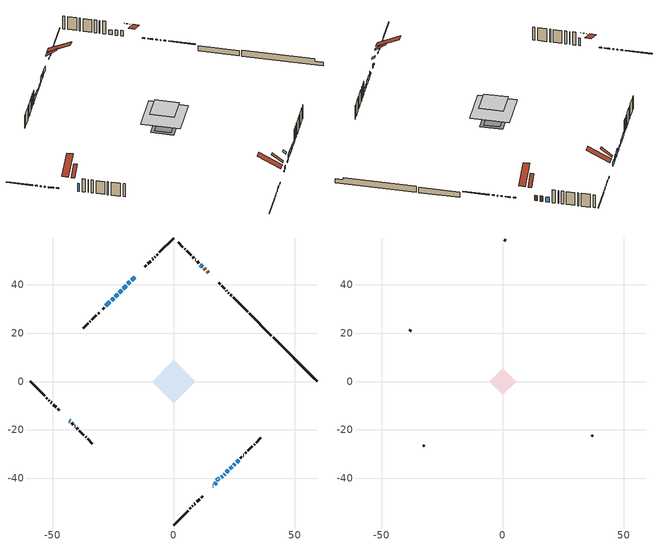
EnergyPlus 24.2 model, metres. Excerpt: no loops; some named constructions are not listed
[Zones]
conditioned space
 floor adiabatic (AdiabaticFloorConstruction): -8.87,0 0,8.87 8.87,0 0,-8.87 z2.9
 floor foundation (Slab1 construction): -5.09,0 0,5.09 5.09,0 0,-5.09 z-1.83
 floor foundation (Slab1 construction 1): -3.62,0 0,3.62 3.62,0 0,-3.62 z-1.8
 wall outside (RimJoist1 construction): 0,-59.18 5.96,-53.22 / -59.18,0 -53.22,-5.96 / 0,59.18 -5.96,53.22 / 30.45,28.73 24.49,34.69 z0.46:0.76
 wall outside (RimJoist2 construction): 6.62,-52.56 7.06,-52.12 / -52.56,-6.62 -52.12,-7.06 / -6.62,52.56 -7.06,52.12 / 23.84,35.35 23.39,35.79 z0.46:0.76
 wall outside (RimJoist4 construction): 7.72,-51.46 7.9,-51.28 / -51.46,-7.72 -51.28,-7.9 / -7.72,51.46 -7.9,51.28 / 22.73,36.45 22.55,36.63 z0.46:0.76
 wall outside (RimJoist5 construction): 8.56,-50.62 8.86,-50.32 / -50.62,-8.56 -50.32,-8.86 / -8.56,50.62 -8.86,50.32 / 21.9,37.29 21.59,37.59 z0.46:0.76
 wall outside (RimJoist6 construction): 9.52,-49.66 10.68,-48.5 / -49.66,-9.52 -48.5,-10.68 / -9.52,49.66 -10.68,48.5 / 20.94,38.25 19.78,39.41 z0.46:0.76
 wall outside (RimJoist7 construction): 11.33,-47.85 11.9,-47.28 / -47.85,-11.33 -47.28,-11.9 / -11.33,47.85 -11.9,47.28 / 19.12,40.06 18.55,40.63 z0.46:0.76
 wall outside (AdiabaticWallConstruction 1): 14.33,44.86 13.74,45.44 / 13.09,46.09 12.51,46.67 z0.46:2.49
 wall outside (AdiabaticWallConstruction): 16.12,-43.06 16.24,-42.94 z0.46:0.92; 16.89,-42.29 17.43,-41.75 / -24.8,34.38 -25.66,33.52 / 25.91,-33.27 26.77,-32.41 z0.46:1.68; -16.13,43.06 -17.42,41.76 z0.46:1.98; -18.08,41.11 -18.94,40.24 / 11.86,47.32 10.99,48.19 / 21.67,-37.51 22.54,-36.64 / 23.19,-35.99 24.06,-35.13 z0.46:2.29; -19.6,39.59 -20.89,38.29 z0.46:2.49; -43.06,-16.13 -42.73,-16.45 z0.46:3.36; -21.55,37.64 -22.52,36.67 / -23.17,36.01 -24.14,35.04 / 19.61,-39.58 20.15,-39.04 z0.46:1.07; 20.8,-38.38 21.02,-38.16 z0.46:2.59; 24.71,-34.47 25.25,-33.93 z0.46:1.99; -26.32,32.86 -28.04,31.14 z0.46:1.83
 wall outside (Wall1 construction): 27.43,-31.75 28.1,-31.09 / -42.07,-17.11 -41.41,-17.78 / -28.7,30.48 -29.37,29.81 / 10.34,48.84 9.67,49.51 z0.46:5.34
 wall outside (Wall2 construction): 28.75,-30.43 28.83,-30.35 / -40.75,-18.43 -40.67,-18.51 / -30.03,29.16 -30.1,29.08 / 9.01,50.17 8.93,50.25 z0.46:5.34
 wall outside (Wall3 construction): 29.49,-29.69 29.96,-29.22 / -40.01,-19.17 -39.54,-19.64 / -30.76,28.42 -31.23,27.95 / 8.28,50.91 7.81,51.38 z0.46:5.34
 wall outside (Wall4 construction): 30.62,-28.57 32.46,-26.72 / -38.89,-20.3 -37.04,-22.14 / -31.89,27.29 -33.74,25.44 / 7.15,52.03 5.3,53.88 z0.46:5.34
 wall outside (Wall5 construction): 33.12,-26.06 33.33,-25.85 / -36.38,-22.8 -36.17,-23.01 / -34.39,24.79 -34.6,24.58 / 4.64,54.54 4.43,54.75 z0.46:5.34
 wall outside (Wall6 construction): 33.99,-25.19 35.96,-23.22 / -35.51,-23.67 -33.54,-25.64 / -35.26,23.92 -37.24,21.95 / 3.78,55.4 1.8,57.38 z0.46:5.34
 wall foundation (FoundationWall1 construction): 40.97,18.21,-1.83 40.97,18.21,0.46 57.36,1.82,0.46 57.36,1.82,-0.37 59.18,0,-0.37 59.18,0,-1.83
 wall foundation (FoundationWall2 construction): 40.31,18.87 31.11,28.07 z-1.8:0.16
 window (WindowConstruction 13): 16.13,-43.06 16.23,-42.95 z0.46:0.92
 window (WindowConstruction 8): 16.89,-42.29 17.43,-41.75 z0.46:1.68
 window (WindowConstruction 9): -16.13,43.06 -17.42,41.76 z0.46:1.98
 window (WindowConstruction 10): -18.08,41.1 -18.94,40.24 z0.46:2.29
 window (WindowConstruction 11): -19.6,39.59 -20.89,38.29 z0.46:2.49
 window (WindowConstruction 12): -43.06,-16.13 -42.73,-16.45 z0.46:3.36
 window (WindowConstruction 14): -21.55,37.64 -22.52,36.67 z0.46:1.07
 window (WindowConstruction 15): -23.17,36.01 -24.14,35.04 z0.46:1.07
 window (WindowConstruction): 11.86,47.33 10.99,48.19 z0.46:2.29
 window (WindowConstruction 16): 19.61,-39.58 20.15,-39.04 z0.46:1.07
 window (WindowConstruction 1): 20.8,-38.38 21.02,-38.16 z0.46:2.59
 window (WindowConstruction 2): 21.67,-37.51 22.54,-36.65 z0.46:2.29
 window (WindowConstruction 3): 23.19,-35.99 24.06,-35.13 z0.46:2.29
 window (WindowConstruction 4): 24.71,-34.47 25.25,-33.93 z0.46:1.98
 window (WindowConstruction 5): -24.8,34.38 -25.66,33.52 z0.46:1.68
 window (WindowConstruction 6): -26.32,32.86 -28.04,31.14 z0.46:1.83
 window (WindowConstruction 7): 25.91,-33.27 26.77,-32.41 z0.46:1.68
 door (Door): 14.33,44.86 13.74,45.44 z0.46:2.49
 door (Door 1): 13.09,46.1 12.51,46.67 z0.46:2.49
 ceiling adiabatic (AdiabaticFloorConstruction): 0,-8.87 8.87,0 0,8.87 -8.87,0 z2.9
 roof outside (Roof2 construction): 15.47,-43.71,5.34 12.94,-41.18,8.02 12.15,-41.97,8.02 14.68,-44.5,5.34; -43.71,-15.47,5.34 -41.18,-12.94,8.02 -41.97,-12.15,8.02 -44.5,-14.68,5.34; -15.47,43.71,5.34 -12.94,41.18,8.02 -12.15,41.97,8.02 -14.68,44.5,5.34; 14.98,44.2,5.34 12.45,41.67,8.02 13.24,40.88,8.02 15.77,43.41,5.34
 roof outside (AdiabaticRoofConstruction): 18.95,-40.23,5.34 18.26,-39.54,6.07 17.4,-40.41,6.07 18.09,-41.1,5.34
 skylight (SkylightConstruction): 18.95,-40.23,5.34 18.26,-39.54,6.07 17.4,-40.4,6.07 18.09,-41.09,5.34
attic - vented
 floor to conditioned space (Floor1 construction Reversed): -5.54,0 0,5.54 5.54,0 0,-5.54 z5.34
 wall outside (Wall7 construction): 36.62,-22.56 37.11,-22.07 / -32.88,-26.3 -32.39,-26.79 / -37.89,21.29 -38.38,20.8 / 1.14,58.04 0.66,58.53 z0.46:5.34
 roof outside (Roof1 construction): 14.02,-45.16,5.34 8.78,-39.92,9.04 7.32,-41.38,9.04 12.56,-46.62,5.34; -45.16,-14.02,5.34 -39.92,-8.78,9.04 -41.38,-7.32,9.04 -46.62,-12.56,5.34; -14.02,45.16,5.34 -8.78,39.92,9.04 -7.32,41.38,9.04 -12.56,46.62,5.34; 16.43,42.75,5.34 11.19,37.51,9.04 12.65,36.04,9.04 17.9,41.29,5.34
[Construction]
Floor1 construction: ceiling loosefill ins, ceiling stud and cavity, gypsum board
[EnergyManagementSystem:Program]
component_loads_program: Set loads_htg_walls = 0; Set loads_htg_rim_joists = 0; Set loads_htg_foundation_walls = 0; Set loads_htg_floors = 0; Set loads_htg_slabs = 0; Set loads_htg_ceilings = 0; Set loads_htg_roofs = 0; Set loads_htg_windows_conduction = 0; Set loads_htg_windows_solar = 0; Set loads_htg_doors = 0; Set loads_htg_skylights_conduction = 0; Set loads_htg_skylights_solar = 0; Set loads_htg_internal_mass = 0; Set loads_htg_intgains = 0; Set loads_htg_lighting = 0; Set loads_htg_infil = 0; Set loads_htg_mechvent = 0; Set loads_htg_natvent = 0; Set loads_htg_whf = 0; Set loads_htg_ducts = 0; Set loads_clg_walls = 0; Set loads_clg_rim_joists = 0; Set loads_clg_foundation_walls = 0; Set loads_clg_floors = 0; Set loads_clg_slabs = 0; Set loads_clg_ceilings = 0; Set loads_clg_roofs = 0; Set loads_clg_windows_conduction = 0; Set loads_clg_windows_solar = 0; Set loads_clg_doors = 0; Set loads_clg_skylights_conduction = 0; Set loads_clg_skylights_solar = 0; Set loads_clg_internal_mass = 0; Set loads_clg_intgains = 0; Set loads_clg_lighting = 0; Set loads_clg_infil = 0; Set loads_clg_mechvent = 0; Set loads_clg_natvent = 0; Set loads_clg_whf = 0; Set loads_clg_ducts = 0; Set hr_walls = 0; Set hr_walls = hr_walls + s_conv_31 + s_ig_31 + s_sol_31 + s_lgt_31 + s_surf_31; Set hr_walls = hr_walls + s_conv_32 + s_ig_32 + s_sol_32 + s_lgt_32 + s_surf_32; Set hr_walls = hr_walls + s_conv_33 + s_ig_33 + s_sol_33 + s_lgt_33 + s_surf_33; Set hr_walls = hr_walls + s_conv_34 + s_ig_34 + s_sol_34 + s_lgt_34 + s_surf_34; Set hr_walls = hr_walls + s_conv_35 + s_ig_35 + s_sol_35 + s_lgt_35 + s_surf_35; Set hr_walls = hr_walls + s_conv_36 + s_ig_36 + s_sol_36 + s_lgt_36 + s_surf_36; Set hr_walls = hr_walls + s_conv_37 + s_ig_37 + s_sol_37 + s_lgt_37 + s_surf_37; Set hr_walls = hr_walls + s_conv_38 + s_ig_38 + s_sol_38 + s_lgt_38 + s_surf_38; Set hr_walls = hr_walls + s_conv_39 + s_ig_39 + s_sol_39 + s_lgt_39 + s_surf_39; Set hr_walls = hr_walls + s_conv_40 + s_ig_40 + s_sol_40 + s_lgt_40 + s_surf_40; Set hr_walls = hr_walls + s_conv_41 + s_ig_41 + s_sol_41 + s_lgt_41 + s_surf_41; Set hr_walls = hr_walls + s_conv_42 + s_ig_42 + s_sol_42 + s_lgt_42 + s_surf_42; Set hr_walls = hr_walls + s_conv_43 + s_ig_43 + s_sol_43 + s_lgt_43 + s_surf_43; Set hr_walls = hr_walls + s_conv_44 + s_ig_44 + s_sol_44 + s_lgt_44 + s_surf_44; Set hr_walls = hr_walls + s_conv_45 + s_ig_45 + s_sol_45 + s_lgt_45 + s_surf_45; Set hr_walls = hr_walls + s_conv_46 + s_ig_46 + s_sol_46 + s_lgt_46 + s_surf_46; Set hr_walls = hr_walls + s_conv_47 + s_ig_47 + s_sol_47 + s_lgt_47 + s_surf_47; Set hr_walls = hr_walls + s_conv_48 + s_ig_48 + s_sol_48 + s_lgt_48 + s_surf_48; Set hr_walls = hr_walls + s_conv_49 + s_ig_49 + s_sol_49 + s_lgt_49 + s_surf_49; Set hr_walls = hr_walls + s_conv_50 + s_ig_50 + s_sol_50 + s_lgt_50 + s_surf_50; Set hr_walls = hr_walls + s_conv_51 + s_ig_51 + s_sol_51 + s_lgt_51 + s_surf_51; Set hr_walls = hr_walls + s_conv_52 + s_ig_52 + s_sol_52 + s_lgt_52 + s_surf_52; Set hr_walls = hr_walls + s_conv_53 + s_ig_53 + s_sol_53 + s_lgt_53 + s_surf_53; Set hr_walls = hr_walls + s_conv_54 + s_ig_54 + s_sol_54 + s_lgt_54 + s_surf_54; Set hr_rim_joists = 0; Set hr_rim_joists = hr_rim_joists + s_conv_5 + s_ig_5 + s_sol_5 + s_lgt_5 + s_surf_5; Set hr_rim_joists = hr_rim_joists + s_conv_6 + s_ig_6 + s_sol_6 + s_lgt_6 + s_surf_6; Set hr_rim_joists = hr_rim_joists + s_conv_7 + s_ig_7 + s_sol_7 + s_lgt_7 + s_surf_7; Set hr_rim_joists = hr_rim_joists + s_conv_8 + s_ig_8 + s_sol_8 + s_lgt_8 + s_surf_8; Set hr_rim_joists = hr_rim_joists + s_conv_9 + s_ig_9 + s_sol_9 + s_lgt_9 + s_surf_9; Set hr_rim_joists = hr_rim_joists + s_conv_10 + s_ig_10 + s_sol_10 + s_lgt_10 + s_surf_10; Set hr_rim_joists = hr_rim_joists + s_conv_11 + s_ig_11 + s_sol_11 + s_lgt_11 + s_surf_11; Set hr_rim_joists = hr_rim_joists + s_conv_12 + s_ig_12 + s_sol_12 + s_lgt_12 + s_surf_12; Set hr_rim_joists = hr_rim_joists + s_conv_13 + s_ig_13 + s_sol_13 + s_lgt_13 + s_surf_13; Set hr_rim_joists = hr_rim_joists + s_conv_14 + s_ig_14 + s_sol_14 + s_lgt_14 + s_surf_14; Set hr_rim_joists = hr_rim_joists + s_conv_15 + s_ig_15 + s_sol_15 + s_lgt_15 + s_surf_15; Set hr_rim_joists = hr_rim_joists + s_conv_16 + s_ig_16 + s_sol_16 + s_lgt_16 + s_surf_16; Set hr_rim_joists = hr_rim_joists + s_conv_17 + s_ig_17 + s_sol_17 + s_lgt_17 + s_surf_17; Set hr_rim_joists = hr_rim_joists + s_conv_18 + s_ig_18 + s_sol_18 + s_lgt_18 + s_surf_18; Set hr_rim_joists = hr_rim_joists + s_conv_19 + s_ig_19 + s_sol_19 + s_lgt_19 + s_surf_19; Set hr_rim_joists = hr_rim_joists + s_conv_20 + s_ig_20 + s_sol_20 + s_lgt_20 + s_surf_20; Set hr_rim_joists = hr_rim_joists + s_conv_21 + s_ig_21 + s_sol_21 + s_lgt_21 + s_surf_21; Set hr_rim_joists = hr_rim_joists + s_conv_22 + s_ig_22 + s_sol_22 + s_lgt_22 + s_surf_22; Set hr_rim_joists = hr_rim_joists + s_conv_23 + s_ig_23 + s_sol_23 + s_lgt_23 + s_surf_23; Set hr_rim_joists = hr_rim_joists + s_conv_24 + s_ig_24 + s_sol_24 + s_lgt_24 + s_surf_24; Set hr_foundation_walls = 0; Set hr_foundation_walls = hr_foundation_walls + s_conv_1 + s_ig_1 + s_sol_1 + s_lgt_1 + s_surf_1; Set hr_foundation_walls = hr_foundation_walls + s_conv_2 + s_ig_2 + s_sol_2 + s_lgt_2 + s_surf_2; Set hr_floors = 0; Set hr_slabs = 0; Set hr_slabs = hr_slabs + s_conv_29 + s_ig_29 + s_sol_29 + s_lgt_29 + s_surf_29; Set hr_slabs = hr_slabs + s_conv_30 + s_ig_30 + s_sol_30 + s_lgt_30 + s_surf_30; Set hr_ceilings = 0; Set hr_ceilings = hr_ceilings + s_conv + s_ig + s_sol + s_lgt + s_surf; Set hr_roofs = 0; Set hr_roofs = hr_roofs + s_conv_25 + s_ig_25 + s_sol_25 + s_lgt_25 + s_surf_25; Set hr_roofs = hr_roofs + s_conv_26 + s_ig_26 + s_sol_26 + s_lgt_26 + s_surf_26; Set hr_roofs = hr_roofs + s_conv_27 + s_ig_27 + s_sol_27 + s_lgt_27 + s_surf_27; Set hr_roofs = hr_roofs + s_conv_28 + s_ig_28 + s_sol_28 + s_lgt_28 + s_surf_28; Set hr_windows_conduction = 0; Set hr_windows_conduction = hr_windows_conduction + ss_conv_2; Set hr_windows_conduction = hr_windows_conduction + ss_ig_2; Set hr_windows_conduction = hr_windows_conduction + ss_surf_2; Set hr_windows_conduction = hr_windows_conduction + ss_conv_3; Set hr_windows_conduction = hr_windows_conduction + ss_ig_3; Set hr_windows_conduction = hr_windows_conduction + ss_surf_3; Set hr_windows_conduction = hr_windows_conduction + ss_conv_4; Set hr_windows_conduction = hr_windows_conduction + ss_ig_4; Set hr_windows_conduction = hr_windows_conduction + ss_surf_4; Set hr_windows_conduction = hr_windows_conduction + ss_conv_5; Set hr_windows_conduction = hr_windows_conduction + ss_ig_5; Set hr_windows_conduction = hr_windows_conduction + ss_surf_5; Set hr_windows_conduction = hr_windows_conduction + ss_conv_6; Set hr_windows_conduction = hr_windows_conduction + ss_ig_6; Set hr_windows_conduction = hr_windows_conduction + ss_surf_6; Set hr_windows_conduction = hr_windows_conduction + ss_conv_7; Set hr_windows_conduction = hr_windows_conduction + ss_ig_7; Set hr_windows_conduction = hr_windows_conduction + ss_surf_7; Set hr_windows_conduction = hr_windows_conduction + ss_conv_9; Set hr_windows_conduction = hr_windows_conduction + ss_ig_9; Set hr_windows_conduction = hr_windows_conduction + ss_surf_9; Set hr_windows_conduction = hr_windows_conduction + ss_conv_10; Set hr_windows_conduction = hr_windows_conduction + ss_ig_10; Set hr_windows_conduction = hr_windows_conduction + ss_surf_10; Set hr_windows_conduction = hr_windows_conduction + ss_conv_11; Set hr_windows_conduction = hr_windows_conduction + ss_ig_11; Set hr_windows_conduction = hr_windows_conduction + ss_surf_11; Set hr_windows_conduction = hr_windows_conduction + ss_conv_12; Set hr_windows_conduction = hr_windows_conduction + ss_ig_12; Set hr_windows_conduction = hr_windows_conduction + ss_surf_12; Set hr_windows_conduction = hr_windows_conduction + ss_conv_13; Set hr_windows_conduction = hr_windows_conduction + ss_ig_13; Set hr_windows_conduction = hr_windows_conduction + ss_surf_13; Set hr_windows_conduction = hr_windows_conduction + ss_conv_14; Set hr_windows_conduction = hr_windows_conduction + ss_ig_14; Set hr_windows_conduction = hr_windows_conduction + ss_surf_14; Set hr_windows_conduction = hr_windows_conduction + ss_conv_15; Set hr_windows_conduction = hr_windows_conduction + ss_ig_15; Set hr_windows_conduction = hr_windows_conduction + ss_surf_15; Set hr_windows_conduction = hr_windows_conduction + ss_conv_16; Set hr_windows_conduction = hr_windows_conduction + ss_ig_16; Set hr_windows_conduction = hr_windows_conduction + ss_surf_16; Set hr_windows_conduction = hr_windows_conduction + ss_conv_17; Set hr_windows_conduction = hr_windows_conduction + ss_ig_17; Set hr_windows_conduction = hr_windows_conduction + ss_surf_17; Set hr_windows_conduction = hr_windows_conduction + ss_conv_18; Set hr_windows_conduction = hr_windows_conduction + ss_ig_18; Set hr_windows_conduction = hr_windows_conduction + ss_surf_18; Set hr_windows_conduction = hr_windows_conduction + ss_conv_19; Set hr_windows_conduction = hr_windows_conduction + ss_ig_19; Set hr_windows_conduction = hr_windows_conduction + ss_surf_19; Set hr_windows_solar = 0; Set hr_windows_solar = hr_windows_solar - ss_trans_in * ZoneTimestep * 3600 + ss_back_out * ZoneTimestep * 3600 + ss_trans_out * ZoneTimestep * 3600; Set hr_windows_solar = hr_windows_solar - ss_trans_in_1 * ZoneTimestep * 3600 + ss_back_out_1 * ZoneTimestep * 3600 + ss_trans_out_1 * ZoneTimestep * 3600; Set hr_windows_solar = hr_windows_solar - ss_trans_in_2 * ZoneTimestep * 3600 + ss_back_out_2 * ZoneTimestep * 3600 + ss_trans_out_2 * ZoneTimestep * 3600; Set hr_windows_solar = hr_windows_solar - ss_trans_in_3 * ZoneTimestep * 3600 + ss_back_out_3 * ZoneTimestep * 3600 + ss_trans_out_3 * ZoneTimestep * 3600; Set hr_windows_solar = hr_windows_solar - ss_trans_in_4 * ZoneTimestep * 3600 + ss_back_out_4 * ZoneTimestep * 3600 + ss_trans_out_4 * ZoneTimestep * 3600; Set hr_windows_solar = hr_windows_solar - ss_trans_in_5 * ZoneTimestep * 3600 + ss_back_out_5 * ZoneTimestep * 3600 + ss_trans_out_5 * ZoneTimestep * 3600; Set hr_windows_solar = hr_windows_solar - ss_trans_in_7 * ZoneTimestep * 3600 + ss_back_out_7 * ZoneTimestep * 3600 + ss_trans_out_7 * ZoneTimestep * 3600; Set hr_windows_solar = hr_windows_solar - ss_trans_in_8 * ZoneTimestep * 3600 + ss_back_out_8 * ZoneTimestep * 3600 + ss_trans_out_8 * ZoneTimestep * 3600; Set hr_windows_solar = hr_windows_solar - ss_trans_in_9 * ZoneTimestep * 3600 + ss_back_out_9 * ZoneTimestep * 3600 + ss_trans_out_9 * ZoneTimestep * 3600; Set hr_windows_solar = hr_windows_solar - ss_trans_in_10 * ZoneTimestep * 3600 + ss_back_out_10 * ZoneTimestep * 3600 + ss_trans_out_10 * ZoneTimestep * 3600; Set hr_windows_solar = hr_windows_solar - ss_trans_in_11 * ZoneTimestep * 3600 + ss_back_out_11 * ZoneTimestep * 3600 + ss_trans_out_11 * ZoneTimestep * 3600; Set hr_windows_solar = hr_windows_solar - ss_trans_in_12 * ZoneTimestep * 3600 + ss_back_out_12 * ZoneTimestep * 3600 + ss_trans_out_12 * ZoneTimestep * 3600; Set hr_windows_solar = hr_windows_solar - ss_trans_in_13 * ZoneTimestep * 3600 + ss_back_out_13 * ZoneTimestep * 3600 + ss_trans_out_13 * ZoneTimestep * 3600; Set hr_windows_solar = hr_windows_solar - ss_trans_in_14 * ZoneTimestep * 3600 + ss_back_out_14 * ZoneTimestep * 3600 + ss_trans_out_14 * ZoneTimestep * 3600; Set hr_windows_solar = hr_windows_solar - ss_trans_in_15 * ZoneTimestep * 3600 + ss_back_out_15 * ZoneTimestep * 3600 + ss_trans_out_15 * ZoneTimestep * 3600; Set hr_windows_solar = hr_windows_solar - ss_trans_in_16 * ZoneTimestep * 3600 + ss_back_out_16 * ZoneTimestep * 3600 + ss_trans_out_16 * ZoneTimestep * 3600; Set hr_windows_solar = hr_windows_solar - ss_trans_in_17 * ZoneTimestep * 3600 + ss_back_out_17 * ZoneTimestep * 3600 + ss_trans_out_17 * ZoneTimestep * 3600; Set hr_doors = 0; Set hr_doors = hr_doors + ss_sol; Set hr_doors = hr_doors + ss_lgt; Set hr_doors = hr_doors + ss_conv; Set hr_doors = hr_doors + ss_ig; Set hr_doors = hr_doors + ss_surf; Set hr_doors = hr_doors + ss_sol_1; Set hr_doors = hr_doors + ss_lgt_1; Set hr_doors = hr_doors + ss_conv_1; Set hr_doors = hr_doors + ss_ig_1; Set hr_doors = hr_doors + ss_surf_1; Set hr_skylights_conduction = 0; Set hr_skylights_conduction = hr_skylights_conduction + ss_conv_8; Set hr_skylights_conduction = hr_skylights_conduction + ss_ig_8; Set hr_skylights_conduction = hr_skylights_conduction + ss_surf_8; Set hr_skylights_solar = 0; Set hr_skylights_solar = hr_skylights_solar - ss_trans_in_6 * ZoneTimestep * 3600 + ss_back_out_6 * ZoneTimestep * 3600 + ss_trans_out_6 * ZoneTimestep * 3600; Set hr_internal_mass = 0; Set hr_internal_mass = hr_internal_mass + s_conv_3 + s_ig_3 + s_sol_3 + s_lgt_3 + s_surf_3; Set hr_internal_mass = hr_internal_mass + s_conv_4 + s_ig_4 + s_sol_4 + s_lgt_4 + s_surf_4; Set hr_internal_mass = hr_internal_mass + im_conv + im_ig + im_sol + im_lgt + im_surf; Set hr_internal_mass = hr_internal_mass + im_conv_1 + im_ig_1 + im_sol_1 + im_lgt_1 + im_surf_1; Set hr_intgains = 0; Set hr_intgains = hr_intgains - ig_ee_conv - ig_ee_rad - ig_ee_conv_1 - ig_ee_rad_1 - ig_ee_conv_2 - ig_ee_rad_2 - ig_ee_conv_3 - ig_ee_rad_3 - ig_ee_conv_4 - ig_ee_rad_4 - ig_ee_conv_5 - ig_ee_rad_5 - ig_ee_conv_6 - ig_ee_rad_6 - ig_oe_conv - ig_oe_rad - ig_oe_conv_1 - ig_oe_rad_1 - ig_oe_conv_2 - ig_oe_rad_2 - ig_oe_conv_3 - ig_oe_rad_3 - ig_oe_conv_4 - ig_oe_rad_4 - ig_ppl_conv - ig_ppl_rad; Set hr_lighting = 0; Set hr_lighting = hr_lighting - ig_lgt_conv - ig_lgt_rad - ig_lgt_vis; Set hr_infil = 0; Set hr_infil = hr_infil - airflow_gain + airflow_loss; Set hr_natvent = 0; Set hr_natvent = hr_natvent - airflow_gain_1 + airflow_loss_1; Set hr_whf = 0; Set hr_whf = hr_whf - airflow_gain_2 + airflow_loss_2; Set hr_mechvent = 0; Set hr_mechvent = hr_mechvent - mv_conv - mv_rad - mv_conv_1 - mv_rad_1 - mv_conv_2 - mv_rad_2 - mv_conv_3 - mv_rad_3; Set hr_ducts = 0; Set hr_intgains = hr_intgains + dhw_loss * (1.0*(1-dhw_rtf) + 1.0*dhw_rtf); Set htg_mode = 0; Set clg_mode = 0; If (htg_load_cond > 0); Set htg_mode = 1.0; ElseIf (clg_load_cond > 0); Set clg_mode = 1.0; Else; Set htg_season = 0; Set clg_season = 0; If ((DayOfYear >= 1) && (DayOfYear <= 365)); Set clg_season = 1; EndIf; If ((DayOfYear >= 1) && (DayOfYear <= 365)); Set htg_season = 1; EndIf; If ((airflow_gain_1 <> 0) || (airflow_loss_1 <> 0)) && (clg_season == 1); Set clg_mode = 1.0; ElseIf ((airflow_gain_2 <> 0) || (airflow_loss_2 <> 0)) && (clg_season == 1); Set clg_mode = 1.0; Else; Set Tmid_setpoint = (htg_sp_s_1 + clg_sp_s_1) / 2; If (tin_s_1 > Tmid_setpoint) && (clg_season == 1); Set clg_mode = 1.0; ElseIf (tin_s_1 < Tmid_setpoint) && (htg_season == 1); Set htg_mode = 1.0; EndIf; EndIf; EndIf; Set loads_htg_walls = loads_htg_walls + (hr_walls * htg_mode * 1); Set loads_htg_rim_joists = loads_htg_rim_joists + (hr_rim_joists * htg_mode * 1); Set loads_htg_foundation_walls = loads_htg_foundation_walls + (hr_foundation_walls * htg_mode * 1); Set loads_htg_floors = loads_htg_floors + (hr_floors * htg_mode * 1); Set loads_htg_slabs = loads_htg_slabs + (hr_slabs * htg_mode * 1); Set loads_htg_ceilings = loads_htg_ceilings + (hr_ceilings * htg_mode * 1); Set loads_htg_roofs = loads_htg_roofs + (hr_roofs * htg_mode * 1); Set loads_htg_windows_conduction = loads_htg_windows_conduction + (hr_windows_conduction * htg_mode * 1); Set loads_htg_windows_solar = loads_htg_windows_solar + (hr_windows_solar * htg_mode * 1); Set loads_htg_doors = loads_htg_doors + (hr_doors * htg_mode * 1); Set loads_htg_skylights_conduction = loads_htg_skylights_conduction + (hr_skylights_conduction * htg_mode * 1); Set loads_htg_skylights_solar = loads_htg_skylights_solar + (hr_skylights_solar * htg_mode * 1); Set loads_htg_internal_mass = loads_htg_internal_mass + (hr_internal_mass * htg_mode * 1); Set loads_htg_intgains = loads_htg_intgains + (hr_intgains * htg_mode * 1); Set loads_htg_lighting = loads_htg_lighting + (hr_lighting * htg_mode * 1); Set loads_htg_infil = loads_htg_infil + (hr_infil * htg_mode * 1); Set loads_htg_mechvent = loads_htg_mechvent + (hr_mechvent * htg_mode * 1); Set loads_htg_natvent = loads_htg_natvent + (hr_natvent * htg_mode * 1); Set loads_htg_whf = loads_htg_whf + (hr_whf * htg_mode * 1); Set loads_htg_ducts = loads_htg_ducts + (hr_ducts * htg_mode * 1); Set loads_clg_walls = loads_clg_walls + (-hr_walls * clg_mode * 1); Set loads_clg_rim_joists = loads_clg_rim_joists + (-hr_rim_joists * clg_mode * 1); Set loads_clg_foundation_walls = loads_clg_foundation_walls + (-hr_foundation_walls * clg_mode * 1); Set loads_clg_floors = loads_clg_floors + (-hr_floors * clg_mode * 1); Set loads_clg_slabs = loads_clg_slabs + (-hr_slabs * clg_mode * 1); Set loads_clg_ceilings = loads_clg_ceilings + (-hr_ceilings * clg_mode * 1); Set loads_clg_roofs = loads_clg_roofs + (-hr_roofs * clg_mode * 1); Set loads_clg_windows_conduction = loads_clg_windows_conduction + (-hr_windows_conduction * clg_mode * 1); Set loads_clg_windows_solar = loads_clg_windows_solar + (-hr_windows_solar * clg_mode * 1); Set loads_clg_doors = loads_clg_doors + (-hr_doors * clg_mode * 1); Set loads_clg_skylights_conduction = loads_clg_skylights_conduction + (-hr_skylights_conduction * clg_mode * 1); Set loads_clg_skylights_solar = loads_clg_skylights_solar + (-hr_skylights_solar * clg_mode * 1); Set loads_clg_internal_mass = loads_clg_internal_mass + (-hr_internal_mass * clg_mode * 1); Set loads_clg_intgains = loads_clg_intgains + (-hr_intgains * clg_mode * 1); Set loads_clg_lighting = loads_clg_lighting + (-hr_lighting * clg_mode * 1); Set loads_clg_infil = loads_clg_infil + (-hr_infil * clg_mode * 1); Set loads_clg_mechvent = loads_clg_mechvent + (-hr_mechvent * clg_mode * 1); Set loads_clg_natvent = loads_clg_natvent + (-hr_natvent * clg_mode * 1); Set loads_clg_whf = loads_clg_whf + (-hr_whf * clg_mode * 1); Set loads_clg_ducts = loads_clg_ducts + (-hr_ducts * clg_mode * 1)
fridge_schedule_program: Set Tin = fridge_tin_s*(9.0/5.0)+32.0; Set fridge_schedule_act = 0; If (Hour == 0); Set fridge_schedule_act = (-0.487+0.019*Tin); ElseIf (Hour == 1); Set fridge_schedule_act = (-0.34+0.016*Tin); ElseIf (Hour == 2); Set fridge_schedule_act = (-0.37+0.017*Tin); ElseIf (Hour == 3); Set fridge_schedule_act = (-0.361+0.016*Tin); ElseIf (Hour == 4); Set fridge_schedule_act = (-0.515+0.018*Tin); ElseIf (Hour == 5); Set fridge_schedule_act = (-0.684+0.021*Tin); ElseIf (Hour == 6); Set fridge_schedule_act = (-0.471+0.019*Tin); ElseIf (Hour == 7); Set fridge_schedule_act = (-0.159+0.015*Tin); ElseIf (Hour == 8); Set fridge_schedule_act = (-0.079+0.015*Tin); ElseIf (Hour == 9); Set fridge_schedule_act = (-0.417+0.019*Tin); ElseIf (Hour == 10); Set fridge_schedule_act = (-0.411+0.018*Tin); ElseIf (Hour == 11); Set fridge_schedule_act = (-0.386+0.018*Tin); ElseIf (Hour == 12); Set fridge_schedule_act = (-0.24+0.016*Tin); ElseIf (Hour == 13); Set fridge_schedule_act = (-0.314+0.017*Tin); ElseIf (Hour == 14); Set fridge_schedule_act = (-0.16+0.015*Tin); ElseIf (Hour == 15); Set fridge_schedule_act = (-0.121+0.015*Tin); ElseIf (Hour == 16); Set fridge_schedule_act = (-0.469+0.02*Tin); ElseIf (Hour == 17); Set fridge_schedule_act = (-0.412+0.02*Tin); ElseIf (Hour == 18); Set fridge_schedule_act = (-0.091+0.017*Tin); ElseIf (Hour == 19); Set fridge_schedule_act = (0.077+0.014*Tin); ElseIf (Hour == 20); Set fridge_schedule_act = (-0.118+0.016*Tin); ElseIf (Hour == 21); Set fridge_schedule_act = (-0.247+0.017*Tin); ElseIf (Hour == 22); Set fridge_schedule_act = (-0.445+0.019*Tin); ElseIf (Hour == 23); Set fridge_schedule_act = (-0.544+0.02*Tin); EndIf
infil_program: Set p_m = 0.14; Set p_s = 0.22; Set s_m = 270; Set s_s = 370; Set z_m = 9.99744; Set z_s = 5.458503469261491; Set f_t = (((s_m/z_m)^p_m)*((z_s/s_s)^p_s)); Set Tdiff = tin_s-tout_s; Set dT = @Abs Tdiff; Set c = 0.0856; Set Cs = 0.1033; Set Cw = 0.1513; Set n = 0.65; Set sft = (f_t*0.54); Set temp1 = ((c*Cw)*((sft*site_vw_s)^(2*n)))^2; Set Qinf = (((c*Cs*(dT^n))^2)+temp1)^0.5; Set Qinf = (@Max Qinf 0); Set mech_vent_house_fan_sensible_load_act = 0.0; Set mech_vent_house_fan_latent_load_act = 0.0; Set OASupInPb = out_pb_s; Set OASupInTemp = tout_s; Set OASupInW = out_wt_s; Set OASupRho = (@RhoAirFnPbTdbW OASupInPb OASupInTemp OASupInW); Set OASupCp = (@CpAirFnW OASupInW); Set OASupInEnth = (@HFnTdbW OASupInTemp OASupInW); Set ZoneTemp = tin_s; Set ZoneW = win_s; Set ZoneCp = (@CpAirFnW ZoneW); Set ZoneAirEnth = (@HFnTdbW ZoneTemp ZoneW); Set mech_vent_house_fan_cfis_act = 0.0; Set QWHV_cfis_sup = 0.0; Set QWHV_cfis_suppl_sup = 0.0; Set QWHV_cfis_suppl_exh = 0.0; Set Qrange = 0; Set Qbath = 0; Set Qdryer = 0; Set Qdryer = Qdryer + 0.0001 * clothes_dryer_exhaust_0_sch_s; Set QWHV_sup = 0.0; Set QWHV_exh = 0.0052; Set Qsupply = QWHV_sup + QWHV_cfis_sup + QWHV_cfis_suppl_sup; Set Qexhaust = Qrange + Qbath + Qdryer + QWHV_exh + QWHV_cfis_suppl_exh; Set Qfan = (@Max Qexhaust Qsupply); Set Qducts = 0; If Qducts < 0; Set Qsupply = Qsupply - Qducts; Else; Set Qexhaust = Qexhaust + Qducts; EndIf; Set Qfan_with_ducts = (@Max Qexhaust Qsupply); Set Qimb = (@Abs (Qsupply - Qexhaust)); If Qinf + Qimb > 0; Set Qtot = Qfan_with_ducts + (Qinf^2) / (Qinf + Qimb); Else; Set Qtot = Qfan_with_ducts; EndIf; Set Qinf_adj = Qtot - Qfan; Set infil_flow_act = Qinf_adj; Set infil_program_Qinf = Qinf_adj; Set infil_program_Qfan = Qfan; Set Qload = Qfan; Set Effectiveness_Sens = 0.0; Set Effectiveness_Lat = 0.0; Set Fan_MFR = Qload * OASupRho; Set ZoneInEnth = OASupInEnth; Set ZoneInTemp = OASupInTemp; Set FanTotalToCond = Fan_MFR * (ZoneInEnth - ZoneAirEnth); Set FanSensToCond = Fan_MFR * ZoneCp * (ZoneInTemp - ZoneTemp); Set FanLatToCond = FanTotalToCond - FanSensToCond; Set mech_vent_house_fan_sensible_load_act = mech_vent_house_fan_sensible_load_act + FanSensToCond; Set mech_vent_house_fan_latent_load_act = mech_vent_house_fan_latent_load_act + FanLatToCond
natural_vent_program: Set Tin = tin_s; Set Tout = tout_s; Set Wout = out_wt_s; Set Pbar = out_pb_s; Set Phiout = (@RhFnTdbWPb Tout Wout Pbar); Set MaxHR = 0.0115; Set Tnvsp = (htg_sp_s + clg_sp_s) / 2; Set NVavail = natural_vent_s; Set ClgSsnAvail = cool_season; Set Qnv = 0; Set Qwhf = 0; Set whole_house_fan_mix_act = 0; Set whole_house_fan_act = 0; If ((Wout < MaxHR) && (Tin > Tout) && (Tin > Tnvsp) && (ClgSsnAvail > 0)); Set WHF_Flow = 0; Set Adj = (Tin-Tnvsp)/(Tin-Tout); Set Adj = (@Min Adj 1); Set Adj = (@Max Adj 0); If (WHF_Flow > 0); Set Qwhf = WHF_Flow*Adj; Set whole_house_fan_mix_act = WHF_Flow*Adj; Set WHF_W = 0; Set whole_house_fan_act = WHF_W*Adj; ElseIf (NVavail > 0); Set NVArea = 0.0; Set Cs = 0.00020076672944991422; Set Cw = 3.3169734670213933e-05; Set Tdiff = Tin-Tout; Set dT = (@Abs Tdiff); Set Vwind = site_vw_s; Set SGNV = NVArea*Adj*((((Cs*dT)+(Cw*(Vwind^2)))^0.5)/1000); Set MaxNV = 3.269999554439424; Set Qnv = (@Min SGNV MaxNV); EndIf; EndIf; Set natural_vent_flow_act = Qnv; Set whole_house_fan_flow_act = Qwhf; Set natural_vent_program_Qnv = Qnv; Set natural_vent_program_Qwhf = Qwhf
Sequential_Fraction_Schedule_2_program: If tout_db > 4.444444444444445; Set Sequential_Fraction_Schedule_2_act = 0; Else; Set Sequential_Fraction_Schedule_2_act = NULL; EndIf
total_airflows_program: Set total_infil_flow_rate = 0; Set total_mechvent_flow_rate = 0; Set total_natvent_flow_rate = 0; Set total_whf_flow_rate = 0; Set total_infil_flow_rate = total_infil_flow_rate + (infil_program_Qinf * 1); Set total_mechvent_flow_rate = total_mechvent_flow_rate + (infil_program_Qfan * 1); Set total_natvent_flow_rate = total_natvent_flow_rate + (natural_vent_program_Qnv * 1); Set total_whf_flow_rate = total_whf_flow_rate + (natural_vent_program_Qwhf * 1)
total_loads_program: Set loads_htg_tot = 0; Set loads_clg_tot = 0; If htg_load_cond > 0; Set loads_htg_tot = loads_htg_tot + (htg_load_cond - clg_load_cond) * 1.0; EndIf; Set loads_htg_tot = (@Max loads_htg_tot 0); If clg_load_cond > 0; Set loads_clg_tot = loads_clg_tot + (clg_load_cond - htg_load_cond) * 1.0; EndIf; Set loads_clg_tot = (@Max loads_clg_tot 0)
unit_heater_supply_fan_disaggregate_program: Set unit_heater_supply_fan_primary_htg = 0; If unit_heater_htg_coil_s > 0; Set unit_heater_supply_fan_primary_htg = unit_heater_supply_fan_s; EndIf
unmet_hours_program: Set htg_unmet_hours = 0; Set clg_unmet_hours = 0; Set unit_htg_unmet_hours = 0; If ((DayOfYear >= 1) && (DayOfYear <= 365)); Set unit_htg_unmet_hours = unit_htg_unmet_hours + conditioned_space_htg_unmet_s; If unit_htg_unmet_hours > htg_unmet_hours; Set htg_unmet_hours = unit_htg_unmet_hours; EndIf; EndIf; Set unit_clg_unmet_hours = 0; If ((DayOfYear >= 1) && (DayOfYear <= 365)); Set unit_clg_unmet_hours = unit_clg_unmet_hours + conditioned_space_clg_unmet_s; If unit_clg_unmet_hours > clg_unmet_hours; Set clg_unmet_hours = unit_clg_unmet_hours; EndIf; EndIf
water_heater_EC_adj: If WarmupFlag == 0; Set dhw_e_cons = water_heater_energy + water_heater_on_cycle_parasitic + water_heater_off_cycle_parasitic; Set water_heater_ec_adj_act = 0.0 * dhw_e_cons / 1; EndIf
[EnergyManagementSystem:ProgramCallingManager]
air_source_heat_pump_supply_fan_disaggregate_program_calling_manager: EndOfSystemTimestepBeforeHVACReporting; air_source_heat_pump_supply_fan_disaggregate_program
air_source_heat_pump_supply_fan_power_program_calling_manager: AfterPredictorBeforeHVACManagers; air_source_heat_pump_supply_fan_power_program
component_loads_program_calling_manager: EndOfZoneTimestepAfterZoneReporting; component_loads_program
fridge_schedule_program_calling_manager: BeginZoneTimestepAfterInitHeatBalance; fridge_schedule_program
infil_program_calling_manager: BeginZoneTimestepAfterInitHeatBalance; infil_program
natural_vent_program_calling_manager: BeginZoneTimestepAfterInitHeatBalance; natural_vent_program
Sequential_Fraction_Schedule_2_program_manager: BeginZoneTimestepAfterInitHeatBalance; Sequential_Fraction_Schedule_2_program
total_airflows_program_calling_manager: EndOfZoneTimestepAfterZoneReporting; total_airflows_program
total_loads_program_calling_manager: EndOfZoneTimestepAfterZoneReporting; total_loads_program
unit_heater_supply_fan_disaggregate_program_calling_manager: EndOfSystemTimestepBeforeHVACReporting; unit_heater_supply_fan_disaggregate_program
unmet_hours_program_calling_manager: EndOfZoneTimestepBeforeZoneReporting; unmet_hours_program
water_heater_EC_adj_ProgramManager: EndOfSystemTimestepBeforeHVACReporting; water_heater_EC_adj
[EnergyManagementSystem:OutputVariable] Type of Data in Variable=Summed
Name | EMS Variable | Update Frequency | EMS Program or Subroutine | Units
air source heat pump supply fan disaggregate clg | air_source_heat_pump_supply_fan_clg | SystemTimestep | air_source_heat_pump_supply_fan_disaggregate_program | J
air source heat pump supply fan disaggregate htg primary | air_source_heat_pump_supply_fan_primary_htg | SystemTimestep | air_source_heat_pump_supply_fan_disaggregate_program | J
unit heater supply fan disaggregate htg primary | unit_heater_supply_fan_primary_htg | SystemTimestep | unit_heater_supply_fan_disaggregate_program | J
loads_htg_tot_peakload_outvar; loads_htg_tot_annual_outvar; Energy Management System Output Variable 1; Energy Management System Output Variable 45 | loads_htg_tot | ZoneTimestep | total_loads_program | J
loads_clg_tot_peakload_outvar; loads_clg_tot_annual_outvar; Energy Management System Output Variable 2; Energy Management System Output Variable 46 | loads_clg_tot | ZoneTimestep | total_loads_program | J
htg_unmet_hours_annual_outvar; Energy Management System Output Variable 3 | htg_unmet_hours | ZoneTimestep | unmet_hours_program | hr
clg_unmet_hours_annual_outvar; Energy Management System Output Variable 4 | clg_unmet_hours | ZoneTimestep | unmet_hours_program | hr
loads_htg_roofs_annual_outvar; Energy Management System Output Variable 5 | loads_htg_roofs | ZoneTimestep | component_loads_program | J
loads_htg_ceilings_annual_outvar; Energy Management System Output Variable 6 | loads_htg_ceilings | ZoneTimestep | component_loads_program | J
loads_htg_walls_annual_outvar; Energy Management System Output Variable 7 | loads_htg_walls | ZoneTimestep | component_loads_program | J
loads_htg_rim_joists_annual_outvar; Energy Management System Output Variable 8 | loads_htg_rim_joists | ZoneTimestep | component_loads_program | J
loads_htg_foundation_walls_annual_outvar; Energy Management System Output Variable 9 | loads_htg_foundation_walls | ZoneTimestep | component_loads_program | J
loads_htg_doors_annual_outvar; Energy Management System Output Variable 10 | loads_htg_doors | ZoneTimestep | component_loads_program | J
loads_htg_windows_conduction_annual_outvar; Energy Management System Output Variable 11 | loads_htg_windows_conduction | ZoneTimestep | component_loads_program | J
loads_htg_windows_solar_annual_outvar; Energy Management System Output Variable 12 | loads_htg_windows_solar | ZoneTimestep | component_loads_program | J
loads_htg_skylights_conduction_annual_outvar; Energy Management System Output Variable 13 | loads_htg_skylights_conduction | ZoneTimestep | component_loads_program | J
loads_htg_skylights_solar_annual_outvar; Energy Management System Output Variable 14 | loads_htg_skylights_solar | ZoneTimestep | component_loads_program | J
loads_htg_floors_annual_outvar; Energy Management System Output Variable 15 | loads_htg_floors | ZoneTimestep | component_loads_program | J
loads_htg_slabs_annual_outvar; Energy Management System Output Variable 16 | loads_htg_slabs | ZoneTimestep | component_loads_program | J
loads_htg_internal_mass_annual_outvar; Energy Management System Output Variable 17 | loads_htg_internal_mass | ZoneTimestep | component_loads_program | J
loads_htg_infil_annual_outvar; Energy Management System Output Variable 18 | loads_htg_infil | ZoneTimestep | component_loads_program | J
loads_htg_natvent_annual_outvar; Energy Management System Output Variable 19 | loads_htg_natvent | ZoneTimestep | component_loads_program | J
loads_htg_mechvent_annual_outvar; Energy Management System Output Variable 20 | loads_htg_mechvent | ZoneTimestep | component_loads_program | J
loads_htg_whf_annual_outvar; Energy Management System Output Variable 21 | loads_htg_whf | ZoneTimestep | component_loads_program | J
loads_htg_ducts_annual_outvar; Energy Management System Output Variable 22 | loads_htg_ducts | ZoneTimestep | component_loads_program | J
loads_htg_intgains_annual_outvar; Energy Management System Output Variable 23 | loads_htg_intgains | ZoneTimestep | component_loads_program | J
loads_htg_lighting_annual_outvar; Energy Management System Output Variable 24 | loads_htg_lighting | ZoneTimestep | component_loads_program | J
loads_clg_roofs_annual_outvar; Energy Management System Output Variable 25 | loads_clg_roofs | ZoneTimestep | component_loads_program | J
loads_clg_ceilings_annual_outvar; Energy Management System Output Variable 26 | loads_clg_ceilings | ZoneTimestep | component_loads_program | J
loads_clg_walls_annual_outvar; Energy Management System Output Variable 27 | loads_clg_walls | ZoneTimestep | component_loads_program | J
loads_clg_rim_joists_annual_outvar; Energy Management System Output Variable 28 | loads_clg_rim_joists | ZoneTimestep | component_loads_program | J
loads_clg_foundation_walls_annual_outvar; Energy Management System Output Variable 29 | loads_clg_foundation_walls | ZoneTimestep | component_loads_program | J
loads_clg_doors_annual_outvar; Energy Management System Output Variable 30 | loads_clg_doors | ZoneTimestep | component_loads_program | J
loads_clg_windows_conduction_annual_outvar; Energy Management System Output Variable 31 | loads_clg_windows_conduction | ZoneTimestep | component_loads_program | J
loads_clg_windows_solar_annual_outvar; Energy Management System Output Variable 32 | loads_clg_windows_solar | ZoneTimestep | component_loads_program | J
loads_clg_skylights_conduction_annual_outvar; Energy Management System Output Variable 33 | loads_clg_skylights_conduction | ZoneTimestep | component_loads_program | J
loads_clg_skylights_solar_annual_outvar; Energy Management System Output Variable 34 | loads_clg_skylights_solar | ZoneTimestep | component_loads_program | J
loads_clg_floors_annual_outvar; Energy Management System Output Variable 35 | loads_clg_floors | ZoneTimestep | component_loads_program | J
loads_clg_slabs_annual_outvar; Energy Management System Output Variable 36 | loads_clg_slabs | ZoneTimestep | component_loads_program | J
loads_clg_internal_mass_annual_outvar; Energy Management System Output Variable 37 | loads_clg_internal_mass | ZoneTimestep | component_loads_program | J
loads_clg_infil_annual_outvar; Energy Management System Output Variable 38 | loads_clg_infil | ZoneTimestep | component_loads_program | J
loads_clg_natvent_annual_outvar; Energy Management System Output Variable 39 | loads_clg_natvent | ZoneTimestep | component_loads_program | J
loads_clg_mechvent_annual_outvar; Energy Management System Output Variable 40 | loads_clg_mechvent | ZoneTimestep | component_loads_program | J
loads_clg_whf_annual_outvar; Energy Management System Output Variable 41 | loads_clg_whf | ZoneTimestep | component_loads_program | J
loads_clg_ducts_annual_outvar; Energy Management System Output Variable 42 | loads_clg_ducts | ZoneTimestep | component_loads_program | J
loads_clg_intgains_annual_outvar; Energy Management System Output Variable 43 | loads_clg_intgains | ZoneTimestep | component_loads_program | J
loads_clg_lighting_annual_outvar; Energy Management System Output Variable 44 | loads_clg_lighting | ZoneTimestep | component_loads_program | J
[Schedule:Constant]
Sequential Fraction Schedule 2: Hourly Value=1
[Schedule:Day:Interval]
interior lighting schedule day: No, 01:00, 0.108182, 04:00, 0.0901515, 05:00, 0.0991667, 06:00, 0.162273, 07:00, 0.270455, 08:00, 0.342576, 10:00, 0.369621, 11:00, 0.351591, 12:00, 0.333561, 13:00, 0.324545, 14:00, 0.31553, 15:00, 0.333561, 16:00, 0.369621, 17:00, 0.450758, 18:00, 0.585985, 19:00, 0.775303, 20:00, 0.955606, 21:00, 0.991667, 22:00, 0.712197, 23:00, 0.360606, 24:00, 0.162273
interior lighting schedule day 1: No, 01:00, 0.100909, 04:00, 0.0840909, 05:00, 0.0925, 06:00, 0.151364, 07:00, 0.252273, 08:00, 0.319545, 10:00, 0.344773, 11:00, 0.327955, 12:00, 0.311136, 13:00, 0.302727, 14:00, 0.294318, 15:00, 0.311136, 16:00, 0.344773, 17:00, 0.420455, 18:00, 0.546591, 19:00, 0.723182, 20:00, 0.891364, 21:00, 0.925, 22:00, 0.664318, 23:00, 0.336364, 24:00, 0.151364
interior lighting schedule day 2: No, 01:00, 0.0927273, 04:00, 0.0772727, 05:00, 0.085, 06:00, 0.139091, 07:00, 0.231818, 08:00, 0.293636, 10:00, 0.316818, 11:00, 0.301364, 12:00, 0.285909, 13:00, 0.278182, 14:00, 0.270455, 15:00, 0.285909, 16:00, 0.316818, 17:00, 0.386364, 18:00, 0.502273, 19:00, 0.664545, 20:00, 0.819091, 21:00, 0.85, 22:00, 0.610455, 23:00, 0.309091, 24:00, 0.139091
interior lighting schedule day 3: No, 01:00, 0.0845455, 04:00, 0.0704545, 05:00, 0.0775, 06:00, 0.126818, 07:00, 0.211364, 08:00, 0.267727, 10:00, 0.288864, 11:00, 0.274773, 12:00, 0.260682, 13:00, 0.253636, 14:00, 0.246591, 15:00, 0.260682, 16:00, 0.288864, 17:00, 0.352273, 18:00, 0.457955, 19:00, 0.605909, 20:00, 0.746818, 21:00, 0.775, 22:00, 0.556591, 23:00, 0.281818, 24:00, 0.126818
interior lighting schedule day 4: No, 01:00, 0.0763636, 04:00, 0.0636364, 05:00, 0.07, 06:00, 0.114545, 07:00, 0.190909, 08:00, 0.241818, 10:00, 0.260909, 11:00, 0.248182, 12:00, 0.235455, 13:00, 0.229091, 14:00, 0.222727, 15:00, 0.235455, 16:00, 0.260909, 17:00, 0.318182, 18:00, 0.413636, 19:00, 0.547273, 20:00, 0.674545, 21:00, 0.7, 22:00, 0.502727, 23:00, 0.254545, 24:00, 0.114545
interior lighting schedule day 5: No, 01:00, 0.0727273, 04:00, 0.0606061, 05:00, 0.0666667, 06:00, 0.109091, 07:00, 0.181818, 08:00, 0.230303, 10:00, 0.248485, 11:00, 0.236364, 12:00, 0.224242, 13:00, 0.218182, 14:00, 0.212121, 15:00, 0.224242, 16:00, 0.248485, 17:00, 0.30303, 18:00, 0.393939, 19:00, 0.521212, 20:00, 0.642424, 21:00, 0.666667, 22:00, 0.478788, 23:00, 0.242424, 24:00, 0.109091
interior lighting schedule day 6: No, 01:00, 0.0745455, 04:00, 0.0621212, 05:00, 0.0683333, 06:00, 0.111818, 07:00, 0.186364, 08:00, 0.236061, 10:00, 0.254697, 11:00, 0.242273, 12:00, 0.229848, 13:00, 0.223636, 14:00, 0.217424, 15:00, 0.229848, 16:00, 0.254697, 17:00, 0.310606, 18:00, 0.403788, 19:00, 0.534242, 20:00, 0.658485, 21:00, 0.683333, 22:00, 0.490758, 23:00, 0.248485, 24:00, 0.111818
interior lighting schedule day 7: No, 01:00, 0.08, 04:00, 0.0666667, 05:00, 0.0733333, 06:00, 0.12, 07:00, 0.2, 08:00, 0.253333, 10:00, 0.273333, 11:00, 0.26, 12:00, 0.246667, 13:00, 0.24, 14:00, 0.233333, 15:00, 0.246667, 16:00, 0.273333, 17:00, 0.333333, 18:00, 0.433333, 19:00, 0.573333, 20:00, 0.706667, 21:00, 0.733333, 22:00, 0.526667, 23:00, 0.266667, 24:00, 0.12
interior lighting schedule day 8: No, 01:00, 0.0890909, 04:00, 0.0742424, 05:00, 0.0816667, 06:00, 0.133636, 07:00, 0.222727, 08:00, 0.282121, 10:00, 0.304394, 11:00, 0.289545, 12:00, 0.274697, 13:00, 0.267273, 14:00, 0.259848, 15:00, 0.274697, 16:00, 0.304394, 17:00, 0.371212, 18:00, 0.482576, 19:00, 0.638485, 20:00, 0.78697, 21:00, 0.816667, 22:00, 0.586515, 23:00, 0.29697, 24:00, 0.133636
interior lighting schedule day 9: No, 01:00, 0.0972727, 04:00, 0.0810606, 05:00, 0.0891667, 06:00, 0.145909, 07:00, 0.243182, 08:00, 0.30803, 10:00, 0.332348, 11:00, 0.316136, 12:00, 0.299924, 13:00, 0.291818, 14:00, 0.283712, 15:00, 0.299924, 16:00, 0.332348, 17:00, 0.405303, 18:00, 0.526894, 19:00, 0.697121, 20:00, 0.859242, 21:00, 0.891667, 22:00, 0.640379, 23:00, 0.324242, 24:00, 0.145909
interior lighting schedule day 10: No, 01:00, 0.105455, 04:00, 0.0878788, 05:00, 0.0966667, 06:00, 0.158182, 07:00, 0.263636, 08:00, 0.333939, 10:00, 0.360303, 11:00, 0.342727, 12:00, 0.325152, 13:00, 0.316364, 14:00, 0.307576, 15:00, 0.325152, 16:00, 0.360303, 17:00, 0.439394, 18:00, 0.571212, 19:00, 0.755758, 20:00, 0.931515, 21:00, 0.966667, 22:00, 0.694242, 23:00, 0.351515, 24:00, 0.158182
interior lighting schedule day 11: No, 01:00, 0.109091, 04:00, 0.0909091, 05:00, 0.1, 06:00, 0.163636, 07:00, 0.272727, 08:00, 0.345455, 10:00, 0.372727, 11:00, 0.354545, 12:00, 0.336364, 13:00, 0.327273, 14:00, 0.318182, 15:00, 0.336364, 16:00, 0.372727, 17:00, 0.454545, 18:00, 0.590909, 19:00, 0.781818, 20:00, 0.963636, 21:00, 1, 22:00, 0.718182, 23:00, 0.363636, 24:00, 0.163636
interior lighting schedule default day; occupants schedule default day; clothes dryer schedule default day; cooking range schedule default day; misc plug loads schedule default day; general water use schedule default day; clothes dryer exhaust 0 schedule default day; cooling season schedule day; cooling season schedule day 2; cooling season schedule default day; exterior lighting schedule default day; natural vent schedule default day: No, 24:00, 0
occupants schedule day: No, 05:00, 0.426829, 06:00, 0.719512, 07:00, 1, 08:00, 0.670732, 09:00, 0.329268, 14:00, 0.170732, 15:00, 0.231707, 16:00, 0.329268, 17:00, 0.5, 18:00, 0.670732, 19:00, 0.829268, 21:00, 1, 22:00, 0.853659, 23:00, 0.646341, 24:00, 0.426829
clothes dryer schedule day; clothes dryer exhaust 0 schedule day: No, 01:00, 0.123457, 02:00, 0.0740741, 03:00, 0.0493827, 04:00, 0.0246914, 05:00, 0.0493827, 06:00, 0.0740741, 07:00, 0.197531, 08:00, 0.395062, 09:00, 0.592593, 10:00, 0.839506, 11:00, 0.962963, 12:00, 1, 13:00, 0.91358, 14:00, 0.82716, 15:00, 0.716049, 16:00, 0.753086, 17:00, 0.679012, 18:00, 0.666667, 20:00, 0.62963, 21:00, 0.641975, 22:00, 0.666667, 23:00, 0.54321, 24:00, 0.296296
cooking range schedule day: No, 05:00, 0.0597015, 06:00, 0.11194, 07:00, 0.171642, 08:00, 0.291045, 11:00, 0.343284, 12:00, 0.402985, 13:00, 0.462687, 14:00, 0.343284, 15:00, 0.291045, 16:00, 0.402985, 17:00, 0.567164, 18:00, 1, 19:00, 0.850746, 20:00, 0.432836, 21:00, 0.291045, 22:00, 0.231343, 23:00, 0.171642, 24:00, 0.11194
misc plug loads schedule day: No, 06:00, 0.705882, 07:00, 0.745098, 08:00, 0.803922, 15:00, 0.823529, 16:00, 0.862745, 17:00, 0.921569, 18:00, 0.980392, 19:00, 1, 20:00, 0.980392, 21:00, 0.941176, 22:00, 0.862745, 23:00, 0.784314, 24:00, 0.72549
general water use schedule day: No, 01:00, 0.315068, 03:00, 0.287671, 04:00, 0.342466, 05:00, 0.369863, 06:00, 0.520548, 07:00, 0.60274, 08:00, 0.534247, 10:00, 0.506849, 11:00, 0.465753, 14:00, 0.479452, 15:00, 0.534247, 16:00, 0.589041, 17:00, 0.69863, 18:00, 0.876712, 19:00, 0.890411, 20:00, 0.986301, 21:00, 1, 22:00, 0.863014, 23:00, 0.616438, 24:00, 0.465753
cooling season schedule day 1: No, 24:00, 1
exterior lighting schedule day: No, 01:00, 0.566667, 03:00, 0.524167, 05:00, 0.495833, 06:00, 0.5525, 07:00, 0.623333, 08:00, 0.580833, 09:00, 0.439167, 10:00, 0.354167, 12:00, 0.34, 13:00, 0.354167, 14:00, 0.396667, 15:00, 0.425, 16:00, 0.495833, 17:00, 0.623333, 18:00, 0.793333, 19:00, 0.906667, 20:00, 0.963333, 21:00, 0.991667, 22:00, 0.920833, 23:00, 0.793333, 24:00, 0.665833
exterior lighting schedule day 1: No, 01:00, 0.528571, 03:00, 0.488929, 05:00, 0.4625, 06:00, 0.515357, 07:00, 0.581429, 08:00, 0.541786, 09:00, 0.409643, 10:00, 0.330357, 12:00, 0.317143, 13:00, 0.330357, 14:00, 0.37, 15:00, 0.396429, 16:00, 0.4625, 17:00, 0.581429, 18:00, 0.74, 19:00, 0.845714, 20:00, 0.898571, 21:00, 0.925, 22:00, 0.858929, 23:00, 0.74, 24:00, 0.621071
exterior lighting schedule day 10: No, 01:00, 0.552381, 03:00, 0.510952, 05:00, 0.483333, 06:00, 0.538571, 07:00, 0.607619, 08:00, 0.56619, 09:00, 0.428095, 10:00, 0.345238, 12:00, 0.331429, 13:00, 0.345238, 14:00, 0.386667, 15:00, 0.414286, 16:00, 0.483333, 17:00, 0.607619, 18:00, 0.773333, 19:00, 0.88381, 20:00, 0.939048, 21:00, 0.966667, 22:00, 0.897619, 23:00, 0.773333, 24:00, 0.649048
exterior lighting schedule day 11: No, 01:00, 0.571429, 03:00, 0.528571, 05:00, 0.5, 06:00, 0.557143, 07:00, 0.628571, 08:00, 0.585714, 09:00, 0.442857, 10:00, 0.357143, 12:00, 0.342857, 13:00, 0.357143, 14:00, 0.4, 15:00, 0.428571, 16:00, 0.5, 17:00, 0.628571, 18:00, 0.8, 19:00, 0.914286, 20:00, 0.971429, 21:00, 1, 22:00, 0.928571, 23:00, 0.8, 24:00, 0.671429
exterior lighting schedule day 2: No, 01:00, 0.485714, 03:00, 0.449286, 05:00, 0.425, 06:00, 0.473571, 07:00, 0.534286, 08:00, 0.497857, 09:00, 0.376429, 10:00, 0.303571, 12:00, 0.291429, 13:00, 0.303571, 14:00, 0.34, 15:00, 0.364286, 16:00, 0.425, 17:00, 0.534286, 18:00, 0.68, 19:00, 0.777143, 20:00, 0.825714, 21:00, 0.85, 22:00, 0.789286, 23:00, 0.68, 24:00, 0.570714
exterior lighting schedule day 3: No, 01:00, 0.442857, 03:00, 0.409643, 05:00, 0.3875, 06:00, 0.431786, 07:00, 0.487143, 08:00, 0.453929, 09:00, 0.343214, 10:00, 0.276786, 12:00, 0.265714, 13:00, 0.276786, 14:00, 0.31, 15:00, 0.332143, 16:00, 0.3875, 17:00, 0.487143, 18:00, 0.62, 19:00, 0.708571, 20:00, 0.752857, 21:00, 0.775, 22:00, 0.719643, 23:00, 0.62, 24:00, 0.520357
exterior lighting schedule day 4: No, 01:00, 0.4, 03:00, 0.37, 05:00, 0.35, 06:00, 0.39, 07:00, 0.44, 08:00, 0.41, 09:00, 0.31, 10:00, 0.25, 12:00, 0.24, 13:00, 0.25, 14:00, 0.28, 15:00, 0.3, 16:00, 0.35, 17:00, 0.44, 18:00, 0.56, 19:00, 0.64, 20:00, 0.68, 21:00, 0.7, 22:00, 0.65, 23:00, 0.56, 24:00, 0.47
exterior lighting schedule day 5: No, 01:00, 0.380952, 03:00, 0.352381, 05:00, 0.333333, 06:00, 0.371429, 07:00, 0.419048, 08:00, 0.390476, 09:00, 0.295238, 10:00, 0.238095, 12:00, 0.228571, 13:00, 0.238095, 14:00, 0.266667, 15:00, 0.285714, 16:00, 0.333333, 17:00, 0.419048, 18:00, 0.533333, 19:00, 0.609524, 20:00, 0.647619, 21:00, 0.666667, 22:00, 0.619048, 23:00, 0.533333, 24:00, 0.447619
exterior lighting schedule day 6: No, 01:00, 0.390476, 03:00, 0.36119, 05:00, 0.341667, 06:00, 0.380714, 07:00, 0.429524, 08:00, 0.400238, 09:00, 0.302619, 10:00, 0.244048, 12:00, 0.234286, 13:00, 0.244048, 14:00, 0.273333, 15:00, 0.292857, 16:00, 0.341667, 17:00, 0.429524, 18:00, 0.546667, 19:00, 0.624762, 20:00, 0.66381, 21:00, 0.683333, 22:00, 0.634524, 23:00, 0.546667, 24:00, 0.45881
exterior lighting schedule day 7: No, 01:00, 0.419048, 03:00, 0.387619, 05:00, 0.366667, 06:00, 0.408571, 07:00, 0.460952, 08:00, 0.429524, 09:00, 0.324762, 10:00, 0.261905, 12:00, 0.251429, 13:00, 0.261905, 14:00, 0.293333, 15:00, 0.314286, 16:00, 0.366667, 17:00, 0.460952, 18:00, 0.586667, 19:00, 0.670476, 20:00, 0.712381, 21:00, 0.733333, 22:00, 0.680952, 23:00, 0.586667, 24:00, 0.492381
exterior lighting schedule day 8: No, 01:00, 0.466667, 03:00, 0.431667, 05:00, 0.408333, 06:00, 0.455, 07:00, 0.513333, 08:00, 0.478333, 09:00, 0.361667, 10:00, 0.291667, 12:00, 0.28, 13:00, 0.291667, 14:00, 0.326667, 15:00, 0.35, 16:00, 0.408333, 17:00, 0.513333, 18:00, 0.653333, 19:00, 0.746667, 20:00, 0.793333, 21:00, 0.816667, 22:00, 0.758333, 23:00, 0.653333, 24:00, 0.548333
exterior lighting schedule day 9: No, 01:00, 0.509524, 03:00, 0.47131, 05:00, 0.445833, 06:00, 0.496786, 07:00, 0.560476, 08:00, 0.522262, 09:00, 0.394881, 10:00, 0.318452, 12:00, 0.305714, 13:00, 0.318452, 14:00, 0.356667, 15:00, 0.382143, 16:00, 0.445833, 17:00, 0.560476, 18:00, 0.713333, 19:00, 0.815238, 20:00, 0.86619, 21:00, 0.891667, 22:00, 0.827976, 23:00, 0.713333, 24:00, 0.59869
[Schedule:Week:Daily]
clothes dryer exhaust 0 schedule Week Rule - Jan1-Dec31: clothes dryer exhaust 0 schedule day, clothes dryer exhaust 0 schedule day, clothes dryer exhaust 0 schedule day, clothes dryer exhaust 0 schedule day, clothes dryer exhaust 0 schedule day, clothes dryer exhaust 0 schedule day, clothes dryer exhaust 0 schedule day, clothes dryer exhaust 0 schedule default day, clothes dryer exhaust 0 schedule default day, clothes dryer exhaust 0 schedule default day, clothes dryer exhaust 0 schedule default day, clothes dryer exhaust 0 schedule default day
cooling season schedule Week Rule - Jan1-May26: cooling season schedule day, cooling season schedule day, cooling season schedule day, cooling season schedule day, cooling season schedule day, cooling season schedule day, cooling season schedule day, cooling season schedule default day, cooling season schedule default day, cooling season schedule default day, cooling season schedule default day, cooling season schedule default day
cooling season schedule Week Rule - May27-Jun2: cooling season schedule day, cooling season schedule day, cooling season schedule day, cooling season schedule day, cooling season schedule day, cooling season schedule day 1, cooling season schedule day 1, cooling season schedule default day, cooling season schedule default day, cooling season schedule default day, cooling season schedule default day, cooling season schedule default day
cooling season schedule Week Rule - Jun3-Sep29: cooling season schedule day 1, cooling season schedule day 1, cooling season schedule day 1, cooling season schedule day 1, cooling season schedule day 1, cooling season schedule day 1, cooling season schedule day 1, cooling season schedule default day, cooling season schedule default day, cooling season schedule default day, cooling season schedule default day, cooling season schedule default day
cooling season schedule Week Rule - Sep30-Oct6: cooling season schedule day 1, cooling season schedule day 2, cooling season schedule day 2, cooling season schedule day 2, cooling season schedule day 2, cooling season schedule day 2, cooling season schedule day 2, cooling season schedule default day, cooling season schedule default day, cooling season schedule default day, cooling season schedule default day, cooling season schedule default day
cooling season schedule Week Rule - Oct7-Dec31: cooling season schedule day 2, cooling season schedule day 2, cooling season schedule day 2, cooling season schedule day 2, cooling season schedule day 2, cooling season schedule day 2, cooling season schedule day 2, cooling season schedule default day, cooling season schedule default day, cooling season schedule default day, cooling season schedule default day, cooling season schedule default day
